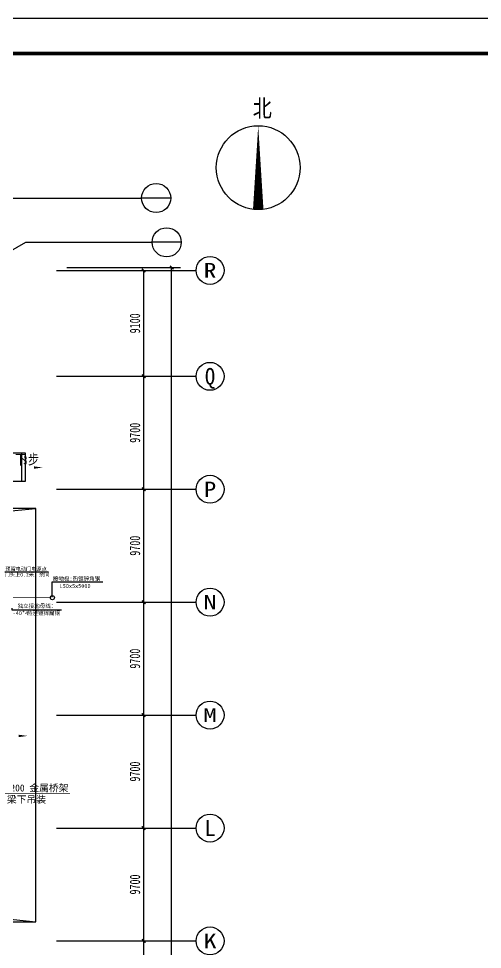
# Model space of a CAD drawing. Header units: millimetres. Extents: x -633009578 to 5705885, y -633235091 to 2571734.
# Drawn here: x 2913379 to 2953212, y 2137512 to 2217460 of the extents above; entities that cross this region are included whole.
import ezdxf
from ezdxf.enums import TextEntityAlignment as Align

# ---------------------------------------------------------------- set-up
doc = ezdxf.new("R2010")
doc.units = ezdxf.units.MM
doc.header["$LTSCALE"] = 1000
doc.header["$MEASUREMENT"] = 0
doc.layers.get('0').update_dxf_attribs({"color": 9})
for name, color, linetype in [('3T_WOOD', 21, 'Continuous'), ('A-DI-I(索引)', 21, 'Continuous'), ('A-DI-S(箭头)', 76, 'Continuous'), ('A-STAR(楼梯)', 51, 'Continuous'), ('AXIS_TEXT', 7, 'Continuous'), ('C-AXIS(轴号)', 3, 'Continuous'), ('G-PLAN-N(指北针)', 3, 'Continuous'), ('PUB_TEXT', 7, 'Continuous'), ('电-弱电平面-箭头', 3, 'Continuous'), ('电-强电平面-标注', 3, 'Continuous'), ('电-强电平面-线缆', 3, 'Continuous'), ('设备-箱柜', 3, 'Continuous'), ('院图签、封面151013$0$PUB_TITLE', 153, 'Continuous'), ('院图签、封面151013$0$图签文字', 4, 'Continuous')]:
    doc.layers.add(name, color=color, linetype=linetype)
doc.styles.add('_TCH_AXIS', font='simhei.ttf', dxfattribs={"bigfont": 'GBCBIG'})
doc.styles.add('_TCH_DIM', font='simhei.ttf', dxfattribs={"width": 0.8, "bigfont": 'hztxt.shx'})
doc.styles.add('_TCH_DIM_T3', font='simhei.ttf', dxfattribs={"width": 0.707, "bigfont": 'GBCBIG'})
doc.styles.add('COMPLEX', font='simhei.ttf')
doc.styles.add('ELEC-DIM', font='simhei.ttf')
doc.styles.add('IDQSTYLE', font='simhei.ttf', dxfattribs={"width": 0.707, "bigfont": 'hztxt.shx'})
doc.styles.add('院图签、封面151013$0$-宋体', font='simhei.ttf', dxfattribs={"width": 0.8})
doc.dimstyles.new('_TCH_ARCH&&300', dxfattribs={"dimtxt": 892.5, "dimasz": 300, "dimexe": 750, "dimexo": 900, "dimgap": 300, "dimtad": 1, "dimdec": 0, "dimzin": 0, "dimdsep": 46, "dimtxsty": '_TCH_DIM_T3', "dimblk": 'ARCHTICK', "dimcen": 0.09, "dimclrt": 7, "dimazin": 2, "dimtfac": 1, "dimtdec": 0, "dimtix": 1, "dimtmove": 2, "dimatfit": 3, "dimfxl": 1, "dimtolj": 1, "dimtzin": 0, "dimarcsym": 0})

# ---------------------------------------------------------------- blocks, each defined once
blk = doc.blocks.new('建筑图框_A1')
at = {"layer": '院图签、封面151013$0$PUB_TITLE'}
blk.add_lwpolyline([(0, 0), (84100, 0), (84100, 59400), (0, 59400)], close=True, dxfattribs=at)
at = {"layer": '院图签、封面151013$0$PUB_TITLE', "const_width": 100}
blk.add_lwpolyline([(2500, 1000), (83100, 1000), (83100, 58400), (2500, 58400)], close=True, dxfattribs=at)
at = {"layer": '院图签、封面151013$0$图签文字', "color": 6, "style": '院图签、封面151013$0$-宋体'}
for tag, height, width, p in [('工程主持人', 400, 0.8, (79991, 29506)), ('审定', 400, 0.8, (79991, 28706)), ('审核', 400, 0.8, (79991, 27906)), ('专业负责人', 400, 0.8, (79991, 27106)), ('校对', 400, 0.8, (79991, 26306)), ('设计', 400, 0.8, (79991, 25506)), ('方案设计人', 400, 0.8, (79991, 24707)), ('工程编号', 300, 0.7, (81000, 8700)), ('版次', 300, 0.7, (78738, 3006)), ('日期', 300, 0.7, (82038, 3000)), ('图号', 200, 0.7, (82538, 2400)), ('比例', 300, 0.7, (78738, 2200)), ('图号_X施', 300, 0.7, (81538, 2200)), ('图号_总数', 200, 0.7, (82538, 2000))]:
    blk.add_attdef(tag, text='', height=height, dxfattribs=dict(at, width=width)).set_placement(p, align=Align.MIDDLE_CENTER)
at = {"layer": '院图签、封面151013$0$图签文字', "color": 6, "style": '院图签、封面151013$0$-宋体', "width": 0.7}
for tag, p in [('建设单位_001', (80936, 7446)), ('工程名称_001', (80934, 6045)), ('图名_001', (79743, 4060))]:
    blk.add_attdef(tag, p, '', height=300, dxfattribs=at)
blk = doc.blocks.new('_ArchTick')
at = {"color": 0, "linetype": 'ByBlock', "const_width": 0.4}
blk.add_lwpolyline([(-0.5, -0.5), (0.5, 0.5)], dxfattribs=at)
blk = doc.blocks.new('*D556')
at = {"layer": 'C-AXIS(轴号)', "color": 0, "lineweight": -2, "transparency": 16777216}
for p, q in [((1261641, 1518097), (1271391, 1518097)), ((1270641, 1382017), (1270641, 1518097)), ((1261641, 1382017), (1271391, 1382017))]:
    blk.add_line(p, q, dxfattribs=at)
at = {"layer": 'Defpoints', "color": 0, "transparency": 16777216}
for p in [(1260741, 1518097), (1270641, 1518097), (1260741, 1382017)]:
    blk.add_point(p, dxfattribs=at)
at = {"layer": 'C-AXIS(轴号)', "color": 0, "linetype": 'ByBlock', "lineweight": -2, "transparency": 16777216, "xscale": 300, "yscale": 300, "zscale": 300}
for p, rotation in [((1270641, 1518097), 90), ((1270641, 1382017), 270)]:
    blk.add_blockref('_ArchTick', p, dxfattribs=dict(at, rotation=rotation))
at = {"layer": 'C-AXIS(轴号)', "color": 7, "transparency": 16777216, "insert": (1269894, 1450057), "char_height": 892.5, "attachment_point": 5, "rotation": 90, "style": '_TCH_DIM_T3'}
blk.add_mtext('\\A1;136080', dxfattribs=at)
blk = doc.blocks.new('*D568')
at = {"layer": 'C-AXIS(轴号)', "color": 0, "lineweight": -2, "transparency": 16777216}
for p, q in [((1261641, 1460257), (1268991, 1460257)), ((1268241, 1450557), (1268241, 1460257)), ((1261641, 1450557), (1268991, 1450557))]:
    blk.add_line(p, q, dxfattribs=at)
at = {"layer": 'Defpoints', "color": 0, "transparency": 16777216}
for p in [(1260741, 1460257), (1268241, 1460257), (1260741, 1450557)]:
    blk.add_point(p, dxfattribs=at)
at = {"layer": 'C-AXIS(轴号)', "color": 0, "linetype": 'ByBlock', "lineweight": -2, "transparency": 16777216, "xscale": 300, "yscale": 300, "zscale": 300}
for p, rotation in [((1268241, 1460257), 90), ((1268241, 1450557), 270)]:
    blk.add_blockref('_ArchTick', p, dxfattribs=dict(at, rotation=rotation))
at = {"layer": 'C-AXIS(轴号)', "color": 7, "transparency": 16777216, "insert": (1267494, 1455407), "char_height": 892.5, "attachment_point": 5, "rotation": 90, "style": '_TCH_DIM_T3'}
blk.add_mtext('\\A1;9700', dxfattribs=at)
blk = doc.blocks.new('*D569')
at = {"layer": 'C-AXIS(轴号)', "color": 0, "lineweight": -2, "transparency": 16777216}
for p, q in [((1261641, 1469957), (1268991, 1469957)), ((1268241, 1460257), (1268241, 1469957)), ((1261641, 1460257), (1268991, 1460257))]:
    blk.add_line(p, q, dxfattribs=at)
at = {"layer": 'Defpoints', "color": 0, "transparency": 16777216}
for p in [(1260741, 1469957), (1268241, 1469957), (1260741, 1460257)]:
    blk.add_point(p, dxfattribs=at)
at = {"layer": 'C-AXIS(轴号)', "color": 0, "linetype": 'ByBlock', "lineweight": -2, "transparency": 16777216, "xscale": 300, "yscale": 300, "zscale": 300}
for p, rotation in [((1268241, 1469957), 90), ((1268241, 1460257), 270)]:
    blk.add_blockref('_ArchTick', p, dxfattribs=dict(at, rotation=rotation))
at = {"layer": 'C-AXIS(轴号)', "color": 7, "transparency": 16777216, "insert": (1267494, 1465107), "char_height": 892.5, "attachment_point": 5, "rotation": 90, "style": '_TCH_DIM_T3'}
blk.add_mtext('\\A1;9700', dxfattribs=at)
blk = doc.blocks.new('*D570')
at = {"layer": 'C-AXIS(轴号)', "color": 0, "lineweight": -2, "transparency": 16777216}
for p, q in [((1261641, 1479657), (1268991, 1479657)), ((1268241, 1469957), (1268241, 1479657)), ((1261641, 1469957), (1268991, 1469957))]:
    blk.add_line(p, q, dxfattribs=at)
at = {"layer": 'Defpoints', "color": 0, "transparency": 16777216}
for p in [(1260741, 1479657), (1268241, 1479657), (1260741, 1469957)]:
    blk.add_point(p, dxfattribs=at)
at = {"layer": 'C-AXIS(轴号)', "color": 0, "linetype": 'ByBlock', "lineweight": -2, "transparency": 16777216, "xscale": 300, "yscale": 300, "zscale": 300}
for p, rotation in [((1268241, 1479657), 90), ((1268241, 1469957), 270)]:
    blk.add_blockref('_ArchTick', p, dxfattribs=dict(at, rotation=rotation))
at = {"layer": 'C-AXIS(轴号)', "color": 7, "transparency": 16777216, "insert": (1267494, 1474807), "char_height": 892.5, "attachment_point": 5, "rotation": 90, "style": '_TCH_DIM_T3'}
blk.add_mtext('\\A1;9700', dxfattribs=at)
blk = doc.blocks.new('*D571')
at = {"layer": 'C-AXIS(轴号)', "color": 0, "lineweight": -2, "transparency": 16777216}
for p, q in [((1261641, 1489357), (1268991, 1489357)), ((1268241, 1479657), (1268241, 1489357)), ((1261641, 1479657), (1268991, 1479657))]:
    blk.add_line(p, q, dxfattribs=at)
at = {"layer": 'Defpoints', "color": 0, "transparency": 16777216}
for p in [(1260741, 1489357), (1268241, 1489357), (1260741, 1479657)]:
    blk.add_point(p, dxfattribs=at)
at = {"layer": 'C-AXIS(轴号)', "color": 0, "linetype": 'ByBlock', "lineweight": -2, "transparency": 16777216, "xscale": 300, "yscale": 300, "zscale": 300}
for p, rotation in [((1268241, 1489357), 90), ((1268241, 1479657), 270)]:
    blk.add_blockref('_ArchTick', p, dxfattribs=dict(at, rotation=rotation))
at = {"layer": 'C-AXIS(轴号)', "color": 7, "transparency": 16777216, "insert": (1267494, 1484507), "char_height": 892.5, "attachment_point": 5, "rotation": 90, "style": '_TCH_DIM_T3'}
blk.add_mtext('\\A1;9700', dxfattribs=at)
blk = doc.blocks.new('*D572')
at = {"layer": 'C-AXIS(轴号)', "color": 0, "lineweight": -2, "transparency": 16777216}
for p, q in [((1261641, 1499057), (1268991, 1499057)), ((1268241, 1489357), (1268241, 1499057)), ((1261641, 1489357), (1268991, 1489357))]:
    blk.add_line(p, q, dxfattribs=at)
at = {"layer": 'Defpoints', "color": 0, "transparency": 16777216}
for p in [(1260741, 1499057), (1268241, 1499057), (1260741, 1489357)]:
    blk.add_point(p, dxfattribs=at)
at = {"layer": 'C-AXIS(轴号)', "color": 0, "linetype": 'ByBlock', "lineweight": -2, "transparency": 16777216, "xscale": 300, "yscale": 300, "zscale": 300}
for p, rotation in [((1268241, 1499057), 90), ((1268241, 1489357), 270)]:
    blk.add_blockref('_ArchTick', p, dxfattribs=dict(at, rotation=rotation))
at = {"layer": 'C-AXIS(轴号)', "color": 7, "transparency": 16777216, "insert": (1267494, 1494207), "char_height": 892.5, "attachment_point": 5, "rotation": 90, "style": '_TCH_DIM_T3'}
blk.add_mtext('\\A1;9700', dxfattribs=at)
blk = doc.blocks.new('*D573')
at = {"layer": 'C-AXIS(轴号)', "color": 0, "lineweight": -2, "transparency": 16777216}
for p, q in [((1261641, 1508757), (1268991, 1508757)), ((1268241, 1499057), (1268241, 1508757)), ((1261641, 1499057), (1268991, 1499057))]:
    blk.add_line(p, q, dxfattribs=at)
at = {"layer": 'Defpoints', "color": 0, "transparency": 16777216}
for p in [(1260741, 1508757), (1268241, 1508757), (1260741, 1499057)]:
    blk.add_point(p, dxfattribs=at)
at = {"layer": 'C-AXIS(轴号)', "color": 0, "linetype": 'ByBlock', "lineweight": -2, "transparency": 16777216, "xscale": 300, "yscale": 300, "zscale": 300}
for p, rotation in [((1268241, 1508757), 90), ((1268241, 1499057), 270)]:
    blk.add_blockref('_ArchTick', p, dxfattribs=dict(at, rotation=rotation))
at = {"layer": 'C-AXIS(轴号)', "color": 7, "transparency": 16777216, "insert": (1267494, 1503907), "char_height": 892.5, "attachment_point": 5, "rotation": 90, "style": '_TCH_DIM_T3'}
blk.add_mtext('\\A1;9700', dxfattribs=at)
blk = doc.blocks.new('*D574')
at = {"layer": 'C-AXIS(轴号)', "color": 0, "lineweight": -2, "transparency": 16777216}
for p, q in [((1261641, 1517857), (1268991, 1517857)), ((1268241, 1508757), (1268241, 1517857)), ((1261641, 1508757), (1268991, 1508757))]:
    blk.add_line(p, q, dxfattribs=at)
at = {"layer": 'Defpoints', "color": 0, "transparency": 16777216}
for p in [(1260741, 1517857), (1268241, 1517857), (1260741, 1508757)]:
    blk.add_point(p, dxfattribs=at)
at = {"layer": 'C-AXIS(轴号)', "color": 0, "linetype": 'ByBlock', "lineweight": -2, "transparency": 16777216, "xscale": 300, "yscale": 300, "zscale": 300}
for p, rotation in [((1268241, 1517857), 90), ((1268241, 1508757), 270)]:
    blk.add_blockref('_ArchTick', p, dxfattribs=dict(at, rotation=rotation))
at = {"layer": 'C-AXIS(轴号)', "color": 7, "transparency": 16777216, "insert": (1267494, 1513307), "char_height": 892.5, "attachment_point": 5, "rotation": 90, "style": '_TCH_DIM_T3'}
blk.add_mtext('\\A1;9100', dxfattribs=at)
blk = doc.blocks.new('_AXISO')
blk.add_circle((0, 0), 0.5)
at = {"layer": 'AXIS_TEXT', "style": 'COMPLEX', "width": 1.041667}
blk.add_attdef('A', text='', height=0.56, dxfattribs=at).set_placement((-0.25, -0.28), (0.25, -0.28), align=Align.FIT)
blk = doc.blocks.new('*X134')
at = {"color": 0, "linetype": 'Continuous'}
for p, q in [((192.6, 446.7), (193.9, 448.1)), ((192.7, 446.4), (194.3, 448)), ((192.7, 447.2), (193.4, 448)), ((192.8, 446.1), (194.6, 447.8)), ((193, 445.9), (194.8, 447.6)), ((193.3, 445.7), (194.9, 447.4)), ((193.6, 445.6), (195.1, 447.1)), ((194, 445.6), (195.1, 446.7))]:
    blk.add_line(p, q, dxfattribs=at)
blk = doc.blocks.new('HC001445')
at = {"color": 0, "linetype": 'Continuous'}
for p, q in [((0.13, 0.06), (3.24, 3.23)), ((-5.47, -5.53), (-2.36, -2.36))]:
    blk.add_line(p, q, dxfattribs=at)
for points in [[(3.24, 3.23, 0.8, 0, 0), (5.19, 5.12, 0, 0, 0)], [(-2.36, -2.36, 0.8, 0, 0), (-0.41, -0.47, 0, 0, 0)]]:
    blk.add_lwpolyline(points, format="xyseb", dxfattribs=at)
blk.add_circle((0, 0), 0.625, dxfattribs=at)
at = {"color": 0, "linetype": 'Continuous', "xscale": 0.5, "yscale": 0.5, "zscale": 0.5}
blk.add_blockref('*X134', (-96.92, -223.41), dxfattribs=at)
at = {"color": 0, "style": 'IDQSTYLE', "width": 0.7}
blk.add_attdef('PSFHATT', (7.19, -5.53), '', height=2.5, dxfattribs=at)
blk = doc.blocks.new('G$CD323D6DF')
blk.add_circle((4931, 0), 170)
at = {"layer": '电-强电平面-线缆', "color": 1, "linetype": 'Continuous', "const_width": 45}
blk.add_lwpolyline([(0, 0), (4761, 0)], dxfattribs=at)
at = {"layer": '设备-箱柜', "color": 6}
for p, q in [((4927, 34), (4927, 1362)), ((4927, 1362), (9263, 1362)), ((1446, 228), (1446, -1035)), ((1446, -1035), (5714, -1035))]:
    blk.add_line(p, q, dxfattribs=at)
at = {"layer": '电-弱电平面-箭头', "color": 4, "xscale": 105, "yscale": 105, "zscale": 105}
blk.add_blockref('HC001445', (0, 0), dxfattribs=at)
at = {"layer": '设备-箱柜', "color": 6, "style": 'ELEC-DIM'}
for s, p in [('接地极:热镀锌角钢', (4976, 1469)), ('L50x5x5000', (5553, 837)), ('独立接地母线：', (1943, -874)), ('-40*4', (1520, -1494)), ('热浸镀锌扁钢', (2736, -1494))]:
    blk.add_text(s, height=339.9, dxfattribs=at).set_placement(p)
blk = doc.blocks.new('9-29-1')
at = {"layer": 'A-DI-I(索引)'}
for p, q in [((1256982.9, 1524068.9), (1268065.8, 1524068.9)), ((1270565.8, 1524068.9), (1268065.8, 1524068.9)), ((1255460.6, 1518750.8), (1258126.7, 1520271.9)), ((1258126.7, 1520271.9), (1268964.2, 1520271.9)), ((1271464.2, 1520271.9), (1268964.2, 1520271.9))]:
    blk.add_line(p, q, dxfattribs=at)
for centre in [(1269315.8, 1524068.9), (1270214.2, 1520271.9)]:
    blk.add_circle(centre, 1250, dxfattribs=at)
at = {"layer": 'A-DI-S(箭头)'}
for points in [[(1256504.9, 1500921.4, 0, 0, 0), (1259572.4, 1500921.4, 0, 200, 0), (1258822.4, 1500921.4, 0, 0, 0)], [(1256504.9, 1477869.6, 0, 0, 0), (1258267.1, 1477869.6, 0, 200, 0), (1257517.1, 1477869.6, 0, 0, 0)]]:
    blk.add_lwpolyline(points, format="xyseb", dxfattribs=at)
at = {"layer": 'A-STAR(楼梯)'}
for points in [[(1256280.6, 1499757.1), (1257780.6, 1499757.1), (1257780.6, 1502157.1), (1256280.6, 1502157.1)], [(1256580.6, 1499757.1), (1258080.6, 1499757.1), (1258080.6, 1502157.1), (1256580.6, 1502157.1)], [(1256880.6, 1499757.1), (1258080.6, 1499757.1), (1258080.6, 1502157.1), (1256880.6, 1502157.1)], [(1255980.6, 1461907.1), (1258980.6, 1461907.1), (1258980.6, 1497407.1), (1255980.6, 1497407.1)], [(1255980.6, 1497107.1), (1258980.6, 1497407.1)], [(1255980.6, 1462207.1), (1258980.6, 1461907.1)]]:
    blk.add_lwpolyline(points, dxfattribs=at)
at = {"layer": 'C-AXIS(轴号)'}
for p, q in [((1260740.6, 1517857.1), (1272740.6, 1517857.1)), ((1260740.6, 1508757.1), (1272740.6, 1508757.1)), ((1260740.6, 1499057.1), (1272740.6, 1499057.1)), ((1260740.6, 1489357.1), (1272740.6, 1489357.1)), ((1260740.6, 1479657.1), (1272740.6, 1479657.1)), ((1260740.6, 1469957.1), (1272740.6, 1469957.1)), ((1260740.6, 1460257.1), (1272740.6, 1460257.1))]:
    blk.add_line(p, q, dxfattribs=at)
at = {"layer": 'G-PLAN-N(指北针)', "lineweight": 0}
blk.add_lwpolyline([(1278080.4, 1523080.1, 900, 0, 0), (1278080.4, 1530280.1, 0, 0, 0)], format="xyseb", dxfattribs=at)
at = {"layer": 'G-PLAN-N(指北针)'}
blk.add_circle((1278080.4, 1526680.1), 3600, dxfattribs=at)
at = {"layer": 'C-AXIS(轴号)'}
ref = blk.add_blockref('_AXISO', (1273940.6, 1517857.1), dxfattribs=dict(at, xscale=2400, yscale=2400, zscale=2400))
ref.add_attrib('A', 'R', dxfattribs={"layer": 'AXIS_TEXT', "height": 1275.6, "style": '_TCH_AXIS'}).set_placement((1273393.9, 1517219.3), (1274487.3, 1517219.3), align=Align.FIT)
ref = blk.add_blockref('_AXISO', (1273940.6, 1508757.1), dxfattribs=dict(at, xscale=2400, yscale=2400, zscale=2400))
ref.add_attrib('A', 'Q', dxfattribs={"layer": 'AXIS_TEXT', "height": 1430.8, "style": '_TCH_AXIS', "width": 0.807692}).set_placement((1273500.4, 1508041.7), (1274380.8, 1508041.7), align=Align.FIT)
ref = blk.add_blockref('_AXISO', (1273940.6, 1499057.1), dxfattribs=dict(at, xscale=2400, yscale=2400, zscale=2400))
ref.add_attrib('A', 'P', dxfattribs={"layer": 'AXIS_TEXT', "height": 1305.8, "style": '_TCH_AXIS'}).set_placement((1273412.1, 1498404.2), (1274469.1, 1498404.2), align=Align.FIT)
ref = blk.add_blockref('_AXISO', (1273940.6, 1489357.1), dxfattribs=dict(at, xscale=2400, yscale=2400, zscale=2400))
ref.add_attrib('A', 'N', dxfattribs={"layer": 'AXIS_TEXT', "height": 1245.8, "style": '_TCH_AXIS'}).set_placement((1273377, 1488734.2), (1274504.2, 1488734.2), align=Align.FIT)
ref = blk.add_blockref('_AXISO', (1273940.6, 1479657.1), dxfattribs=dict(at, xscale=2400, yscale=2400, zscale=2400))
ref.add_attrib('A', 'M', dxfattribs={"layer": 'AXIS_TEXT', "height": 1187.9, "style": '_TCH_AXIS'}).set_placement((1273346.6, 1479063.1), (1274534.6, 1479063.1), align=Align.FIT)
ref = blk.add_blockref('_AXISO', (1273940.6, 1469957.1), dxfattribs=dict(at, xscale=2400, yscale=2400, zscale=2400))
ref.add_attrib('A', 'L', dxfattribs={"layer": 'AXIS_TEXT', "height": 1367.1, "style": '_TCH_AXIS'}).set_placement((1273452.4, 1469273.6), (1274428.8, 1469273.6), align=Align.FIT)
ref = blk.add_blockref('_AXISO', (1273940.6, 1460257.1), dxfattribs=dict(at, xscale=2400, yscale=2400, zscale=2400))
ref.add_attrib('A', 'K', dxfattribs={"layer": 'AXIS_TEXT', "height": 1245.8, "style": '_TCH_AXIS'}).set_placement((1273377, 1459634.2), (1274504.2, 1459634.2), align=Align.FIT)
at = {"layer": 'PUB_TEXT', "style": '_TCH_DIM'}
for s, height, width, p in [('北', 1500, 0.8, (1277608, 1531030.1)), ('下', 875, 0.8, (1257207.6, 1501183.9)), ('3', 743.8, 0.564706, (1257907.6, 1501183.9)), ('步', 875, 0.8, (1258307.6, 1501183.9))]:
    blk.add_text(s, height=height, dxfattribs=dict(at, width=width)).set_placement(p)
at = {"layer": 'C-AXIS(轴号)'}
for p1, p2, distance, picture, middle in [((1260740.6, 1382017.1), (1260740.6, 1518097.1), -9900, '*D556', (1269894.3, 1450057.1)), ((1260740.6, 1508757.1), (1260740.6, 1517857.1), -7500, '*D574', (1267494.3, 1513307.1)), ((1260740.6, 1499057.1), (1260740.6, 1508757.1), -7500, '*D573', (1267494.3, 1503907.1)), ((1260740.6, 1489357.1), (1260740.6, 1499057.1), -7500, '*D572', (1267494.3, 1494207.1)), ((1260740.6, 1479657.1), (1260740.6, 1489357.1), -7500, '*D571', (1267494.3, 1484507.1)), ((1260740.6, 1469957.1), (1260740.6, 1479657.1), -7500, '*D570', (1267494.3, 1474807.1)), ((1260740.6, 1460257.1), (1260740.6, 1469957.1), -7500, '*D569', (1267494.3, 1465107.1)), ((1260740.6, 1450557.1), (1260740.6, 1460257.1), -7500, '*D568', (1267494.3, 1455407.1))]:
    dim = blk.add_aligned_dim(p1=p1, p2=p2, distance=distance, dimstyle='_TCH_ARCH&&300', dxfattribs=at)
    dim.commit()
    dim.dimension.update_dxf_attribs({"geometry": picture, "text_midpoint": middle})

msp = doc.modelspace()

# ---------------------------------------------------------------- linework, layer by layer
at = {"layer": '电-强电平面-标注'}
msp.add_line((2912181.5, 2169932.2), (2915936.3, 2169932.2), dxfattribs=at)
at = {"layer": '设备-箱柜', "color": 6}
msp.add_lwpolyline([(2910825.3, 2148735.6, 15, 15, 0), (2910825.3, 2150881.3, 15, 15, 0), (2910825.3, 2150881.3, 45, 45, 0), (2917798.7, 2150881.3, 45, 45, 0)], format="xyseb", dxfattribs=at)

# ---------------------------------------------------------------- block references
msp.add_blockref('G$CD323D6DF', (2911347.2, 2167720.4))
at = {"layer": '3T_WOOD'}
msp.add_blockref('9-29-1', (1655879.4, 677977.5), dxfattribs=at)
at = {"layer": '设备-箱柜', "xscale": 3, "yscale": 3}
msp.add_blockref('建筑图框_A1', (2725055.4, 2039260.2, 0), dxfattribs=at)

# ---------------------------------------------------------------- texts
at = {"layer": '电-强电平面-标注', "style": 'ELEC-DIM'}
for s, p in [('门头上0.2米，余同', (2912176.4, 2169541.7)), ('预留电动门电源点', (2912238.2, 2170035.9))]:
    msp.add_text(s, height=317.22, dxfattribs=at).set_placement(p)
at = {"layer": '设备-箱柜', "color": 6, "style": 'ELEC-DIM'}
for s, p in [('400*200 金属桥架', (2911038.6, 2151076)), ('梁下吊装', (2912374.2, 2150091.7))]:
    msp.add_text(s, height=600, dxfattribs=at).set_placement(p)

doc.saveas('drawing.dxf')
